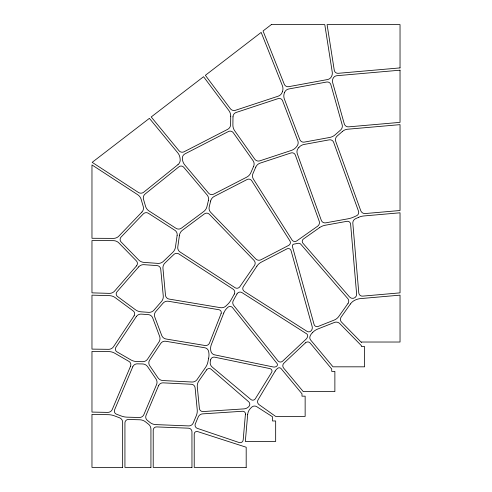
<?xml version="1.0" encoding="UTF-8"?>
<svg xmlns="http://www.w3.org/2000/svg" width="492" height="492" viewBox="0 0 492 492"><rect width="100%" height="100%" fill="white"/><g stroke="black" fill="none" stroke-linecap="round" stroke-linejoin="round"><path stroke-width="0.74" d="M230.711 116.21L230.625 124.574A5.418 5.418 0 0 1 227.685 129.334L184.082 151.776A4.145 4.145 0 0 1 178.99 150.724L151.204 116.961L203.565 76.703L228.854 110.509A9.348 9.348 0 0 1 230.711 116.21M232.987 116.807L232.894 125.023A9.754 9.754 0 0 0 234.684 130.761L254.776 159.174A4.483 4.483 0 0 0 259.844 160.841L291.239 150.472A11.008 11.008 0 0 0 296.239 147.071L296.891 146.29A5.566 5.566 0 0 0 297.82 140.743L282.568 100.712A3.555 3.555 0 0 0 278.134 98.603L236.16 112.459A4.631 4.631 0 0 0 232.987 116.807M245.428 414.141L243.177 439.946A3.038 3.038 0 0 1 239.18 442.554L197.329 428.366A3.352 3.352 0 0 1 195.318 423.889L198.245 416.958A5.061 5.061 0 0 1 202.575 413.877L242.605 411.257A2.657 2.657 0 0 1 245.428 414.141M247.679 414.522L245.33 441.465L275.668 441.465L275.668 420.967L272.507 420.967L272.507 416.773L256.775 406.693A4.127 4.127 0 0 0 251.609 407.265L250.52 408.366A9.994 9.994 0 0 0 247.679 414.522M177.145 235.311L175.466 247.089A9.17 9.17 0 0 1 172.729 252.414L163.356 261.393A7.226 7.226 0 0 1 157.846 263.38L143.978 262.396A8.364 8.364 0 0 1 138.584 259.893L121.1 241.966A3.518 3.518 0 0 1 121.075 237.07L143.301 213.903A4.065 4.065 0 0 1 148.436 213.294L174.851 230.287A5.111 5.111 0 0 1 177.145 235.311M179.451 235.293L177.784 246.972A5.135 5.135 0 0 0 180.066 252.002L235.035 287.697A3.499 3.499 0 0 0 239.825 286.75L254.444 265.557A4.084 4.084 0 0 0 254.02 260.397L209.42 214.309A3.831 3.831 0 0 0 204.371 213.897L182.464 230.219A7.675 7.675 0 0 0 179.451 235.293M208.669 358.182L207.925 361.823A15.037 15.037 0 0 1 205.527 367.432L197.101 379.523A5.855 5.855 0 0 1 192.003 382.026L162.95 380.556A6.488 6.488 0 0 1 157.914 377.733L149.66 365.624A4.889 4.889 0 0 1 149.63 360.162L160.736 343.459A5.068 5.068 0 0 1 165.792 341.27L204.801 347.77A4.686 4.686 0 0 1 208.645 351.565L208.737 352.075A16.261 16.261 0 0 1 208.669 358.182M210.656 359.843L210.275 361.7A5.486 5.486 0 0 0 212.126 366.995L250.852 399.479A3.007 3.007 0 0 0 255.342 398.76L271.639 372.395A2.503 2.503 0 0 0 270.016 368.625L214.678 357.186A3.407 3.407 0 0 0 210.656 359.843M208.411 200.539L206.935 206.622A8.795 8.795 0 0 1 203.645 211.603L181.437 228.147A4.76 4.76 0 0 1 176.019 228.331L149.094 211.013A8.505 8.505 0 0 1 145.534 206.24L143.486 199.235A4.932 4.932 0 0 1 145.128 194.014L178.903 166.806A3.487 3.487 0 0 1 183.756 167.274L207.095 194.937A6.365 6.365 0 0 1 208.411 200.539M210.644 201.007L209.217 206.88A5.892 5.892 0 0 0 210.711 212.366L255.735 258.897A4.459 4.459 0 0 0 260.988 259.758L288.693 245.391A3.161 3.161 0 0 0 289.905 240.889L251.744 180.748A3.542 3.542 0 0 0 247.132 179.494L214.254 196.419A7.023 7.023 0 0 0 210.644 201.007M282.457 91.567L282.242 92.176A6.611 6.611 0 0 1 278.091 96.217L235.453 110.294A4.6 4.6 0 0 1 230.33 108.683L205.367 75.313L261.172 32.404L282.359 85.62A8.401 8.401 0 0 1 282.457 91.567M284.499 92.619L284.321 93.111A8.585 8.585 0 0 0 284.382 99.07L299.812 139.58A4.028 4.028 0 0 0 304.302 142.108L329.671 137.459A11.39 11.39 0 0 0 335.126 134.82L340.581 130.036A5.191 5.191 0 0 0 342.155 124.728L330.876 84.679A3.715 3.715 0 0 0 326.633 82.029L288.804 88.972A5.658 5.658 0 0 0 284.499 92.619M221.111 313.576L209.543 342.936A4.133 4.133 0 0 1 205.016 345.501L166.062 339.006A5.646 5.646 0 0 1 161.702 335.421L154.789 317.051A5.467 5.467 0 0 1 155.78 311.534L163.055 303.17A5.799 5.799 0 0 1 168.393 301.258L218.94 309.732A2.841 2.841 0 0 1 221.111 313.576M223.792 312.98L211.369 344.517A11.082 11.082 0 0 0 210.773 350.532L210.847 350.95A4.871 4.871 0 0 0 214.653 354.855L273.281 366.977A4.237 4.237 0 0 0 276.596 366.276L276.965 365.937A1.974 1.974 0 0 0 276.996 363.44L232.544 307.629A3.173 3.173 0 0 0 227.888 307.297L227.206 307.937A13.973 13.973 0 0 0 223.792 312.98M130.552 366.196L112.287 409.424A4.865 4.865 0 0 1 107.711 412.394L91.967 412.087L91.967 351.393L108.923 351.608A12.005 12.005 0 0 1 114.771 353.219L128.941 361.405A3.819 3.819 0 0 1 130.552 366.196M132.766 366.798L114.593 409.811A3.309 3.309 0 0 0 116.469 414.184L121.198 415.98A18.272 18.272 0 0 0 127.194 417.167L139.334 417.493A4.828 4.828 0 0 0 143.91 414.541L156.554 384.621A5.953 5.953 0 0 0 155.989 378.951L147.643 366.706A6.285 6.285 0 0 0 142.594 363.963L137.342 363.84A4.846 4.846 0 0 0 132.766 366.798M158.559 385.722L146.056 415.316A4.342 4.342 0 0 0 147.385 420.426L150.072 422.53A9.803 9.803 0 0 0 155.718 424.596L188.639 425.912A4.766 4.766 0 0 0 193.215 423.003L196.302 415.697A12.368 12.368 0 0 0 197.224 409.695L195.103 387.794A3.899 3.899 0 0 0 191.419 384.277L163.141 382.85A4.717 4.717 0 0 0 158.559 385.722M253.638 166.333L250.803 172.797A8.936 8.936 0 0 1 246.713 177.151L213.669 194.155A4.188 4.188 0 0 1 208.553 193.128L184.838 165.023A10.301 10.301 0 0 1 182.47 159.482L182.384 158.67A4.809 4.809 0 0 1 184.961 153.879L228.368 131.542A3.874 3.874 0 0 1 233.306 132.748L253.072 160.706A5.75 5.75 0 0 1 253.638 166.333M255.797 167.083L252.999 173.461A6.076 6.076 0 0 0 253.435 179.162L292.039 239.998A3.303 3.303 0 0 0 296.738 240.932L317.629 226.203A4.317 4.317 0 0 0 319.203 221.215L295.348 155.097A3.499 3.499 0 0 0 290.963 152.963L260.133 163.141A7.195 7.195 0 0 0 255.797 167.083M234.303 294.062L231.105 299.837A19.864 19.864 0 0 1 227.353 304.665L225.945 305.993A6.494 6.494 0 0 1 220.422 307.672L169.082 299.068A4.33 4.33 0 0 1 165.484 295.2L162.957 268.423A6.654 6.654 0 0 1 164.98 262.992L173.873 254.475A4.114 4.114 0 0 1 178.959 253.995L233.073 289.136A3.721 3.721 0 0 1 234.303 294.062M237.003 293.89L233.319 300.544A4.428 4.428 0 0 0 233.731 305.452L277.937 360.851A3.18 3.18 0 0 0 282.599 361.189L305.901 339.314A6.175 6.175 0 0 0 307.598 336.553A2.478 2.478 0 0 0 306.553 333.767L242.002 292.617A3.542 3.542 0 0 0 237.003 293.89M275.176 371.073L258.066 399.818A3.672 3.672 0 0 0 259.099 404.682L275.637 416.416L305.145 416.416L305.145 396.171L301.983 396.171L301.983 393.797L281.141 368.656A2.46 2.46 0 0 0 278.177 368.01L277.839 368.213A9.28 9.28 0 0 0 275.176 371.073M256.892 266.141L243.319 286.695A3.364 3.364 0 0 0 244.315 291.393L307.014 331.362A3.204 3.204 0 0 0 311.085 330.839A4.594 4.594 0 0 0 312.143 326.485L291.049 250.612A2.86 2.86 0 0 0 286.984 248.841L261.35 262.131A11.906 11.906 0 0 0 256.892 266.141M134.088 315.803L113.56 346.669A5.959 5.959 0 0 1 108.523 349.326L91.967 349.117L91.967 295.138L109.495 295.649A10.074 10.074 0 0 1 115.183 297.617L133.234 310.956A3.567 3.567 0 0 1 134.088 315.803M136.29 316.596L115.897 347.272A3.229 3.229 0 0 0 116.967 351.86L130.909 359.91A12.257 12.257 0 0 0 136.751 361.546L142.594 361.682A5.892 5.892 0 0 0 147.631 359.055L158.953 342.032A6.31 6.31 0 0 0 159.605 336.313L152.68 317.912A5.117 5.117 0 0 0 148.258 314.609L141.345 314.117A5.59 5.59 0 0 0 136.29 316.596M206.609 369.861L198.805 381.06A8.635 8.635 0 0 0 197.298 386.823L199.383 408.397A3.512 3.512 0 0 0 203.11 411.558L243.921 408.889A7.386 7.386 0 0 0 248.989 406.392A3.26 3.26 0 0 0 248.675 401.773L211.203 369.289A3.112 3.112 0 0 0 206.609 369.861M348.029 303.41L338.834 316.399A10.596 10.596 0 0 1 334.086 320.126L318.115 326.448A3.032 3.032 0 0 1 314.074 324.437L292.408 246.492A1.9 1.9 0 0 1 293.878 244.118L298.084 243.312A2.909 2.909 0 0 1 300.833 244.272L347.795 298.601A3.905 3.905 0 0 1 348.029 303.41M350.409 303.995L341.122 317.106A3.93 3.93 0 0 0 341.522 322.125L361.442 342.457L361.442 342.026L400.033 342.026L400.033 295.145L360.531 298.601A15.246 15.246 0 0 0 355.519 299.923L355.076 300.126A11.667 11.667 0 0 0 350.409 303.995M298.859 147.489L298.269 148.197A5.67 5.67 0 0 0 297.285 153.756L321.288 220.287A3.967 3.967 0 0 0 325.729 222.845L347.973 218.811A25.049 25.049 0 0 0 353.816 216.99L356.559 215.748A3.665 3.665 0 0 0 358.496 211.166L333.674 142.403A3.961 3.961 0 0 0 329.228 139.851L304.013 144.476A8.776 8.776 0 0 0 298.859 147.489M136.524 265.871L114.642 291.036A6.796 6.796 0 0 1 109.316 293.367L91.967 292.857L91.967 240.557L113.461 240.656A7.632 7.632 0 0 1 118.886 242.956L136.382 260.895A3.678 3.678 0 0 1 136.524 265.871M138.664 266.885L116.967 291.83A3.186 3.186 0 0 0 117.477 296.479L135.398 309.72A10.842 10.842 0 0 0 141.063 311.811L148.633 312.352A6.457 6.457 0 0 0 153.965 310.151L161.468 301.528A7.46 7.46 0 0 0 163.264 295.932L160.736 269.192A3.967 3.967 0 0 0 157.071 265.606L143.996 264.678A6.464 6.464 0 0 0 138.664 266.885M312.629 332.518L311.737 333.484A7.909 7.909 0 0 0 309.948 336.626A3.69 3.69 0 0 0 310.655 340.034L332.998 366.823L364.609 366.823L364.609 346.577L361.442 346.577L361.442 345.71L339.769 323.588A4.951 4.951 0 0 0 334.406 322.451L317.66 329.074A13.758 13.758 0 0 0 312.629 332.518M141.917 212.058L118.867 236.086A7.454 7.454 0 0 1 113.455 238.38L91.967 238.282L91.967 164.925L137.625 194.654A8.573 8.573 0 0 1 141.173 199.438L143.258 206.578A5.633 5.633 0 0 1 141.917 212.058M305.52 342.801L283.933 363.145A3.604 3.604 0 0 0 283.638 368.077L303.269 391.62L334.874 391.62L334.874 371.374L331.713 371.374L331.713 369L310.224 343.09A3.229 3.229 0 0 0 305.52 342.801M342.426 131.45L337.088 136.124A4.828 4.828 0 0 0 335.728 141.395L360.728 210.637A4.428 4.428 0 0 0 365.279 213.546L400.033 210.508L400.033 124.642L347.635 129.224A9.108 9.108 0 0 0 342.426 131.45M177.987 164.623L143.769 192.181A4.563 4.563 0 0 1 138.412 192.452L92.182 162.342L149.396 118.351L177.717 152.766A10.517 10.517 0 0 1 180.06 158.326L180.17 159.359A5.941 5.941 0 0 1 177.987 164.623M271.326 24.6L263.048 30.965L284.228 84.157A4.084 4.084 0 0 0 288.755 86.666L327.451 79.563A5.67 5.67 0 0 0 331.356 76.801A7.38 7.38 0 0 0 332.235 71.992L324.775 24.6L271.326 24.6M319.585 227.612L303.478 238.964A2.909 2.909 0 0 0 302.955 243.251L349.523 296.959A4.028 4.028 0 0 0 356.62 294.007L350.612 224.137A3.143 3.143 0 0 0 346.922 221.314L325.206 225.256A14.139 14.139 0 0 0 319.585 227.612M358.539 217.353L355.562 218.7A4.668 4.668 0 0 0 352.832 223.356L358.791 292.906A3.542 3.542 0 0 0 362.629 296.129L400.033 292.857L400.033 212.79L363.883 215.957A16.445 16.445 0 0 0 358.539 217.353M400.033 67.902L338.207 73.308A3.672 3.672 0 0 1 334.265 70.227L327.082 24.6L400.033 24.6L400.033 67.902M400.033 70.184L336.915 75.706A4.668 4.668 0 0 0 333.373 77.871A5.972 5.972 0 0 0 332.678 82.674L344.271 123.824A4.176 4.176 0 0 0 348.65 126.85L400.033 122.354L400.033 70.184M122.649 467.4L91.967 467.4L91.967 414.362L108.431 414.688A17.896 17.896 0 0 1 114.433 415.851L119.55 417.794A4.809 4.809 0 0 1 122.649 422.29L122.649 467.4M150.933 467.4L124.931 467.4L124.931 422.892A3.413 3.413 0 0 1 128.437 419.479L139.808 419.781A9.594 9.594 0 0 1 145.46 421.81L148.455 424.153A6.451 6.451 0 0 1 150.933 429.239L150.933 467.4M191.966 467.4L153.215 467.4L153.215 430.199A3.29 3.29 0 0 1 156.634 426.915L188.485 428.188A3.604 3.604 0 0 1 191.948 431.785L191.966 467.4M246.191 467.4L194.223 467.4L194.223 434.061A2.608 2.608 0 0 1 197.63 431.582L246.191 447.234L246.191 467.4"/></g></svg>
